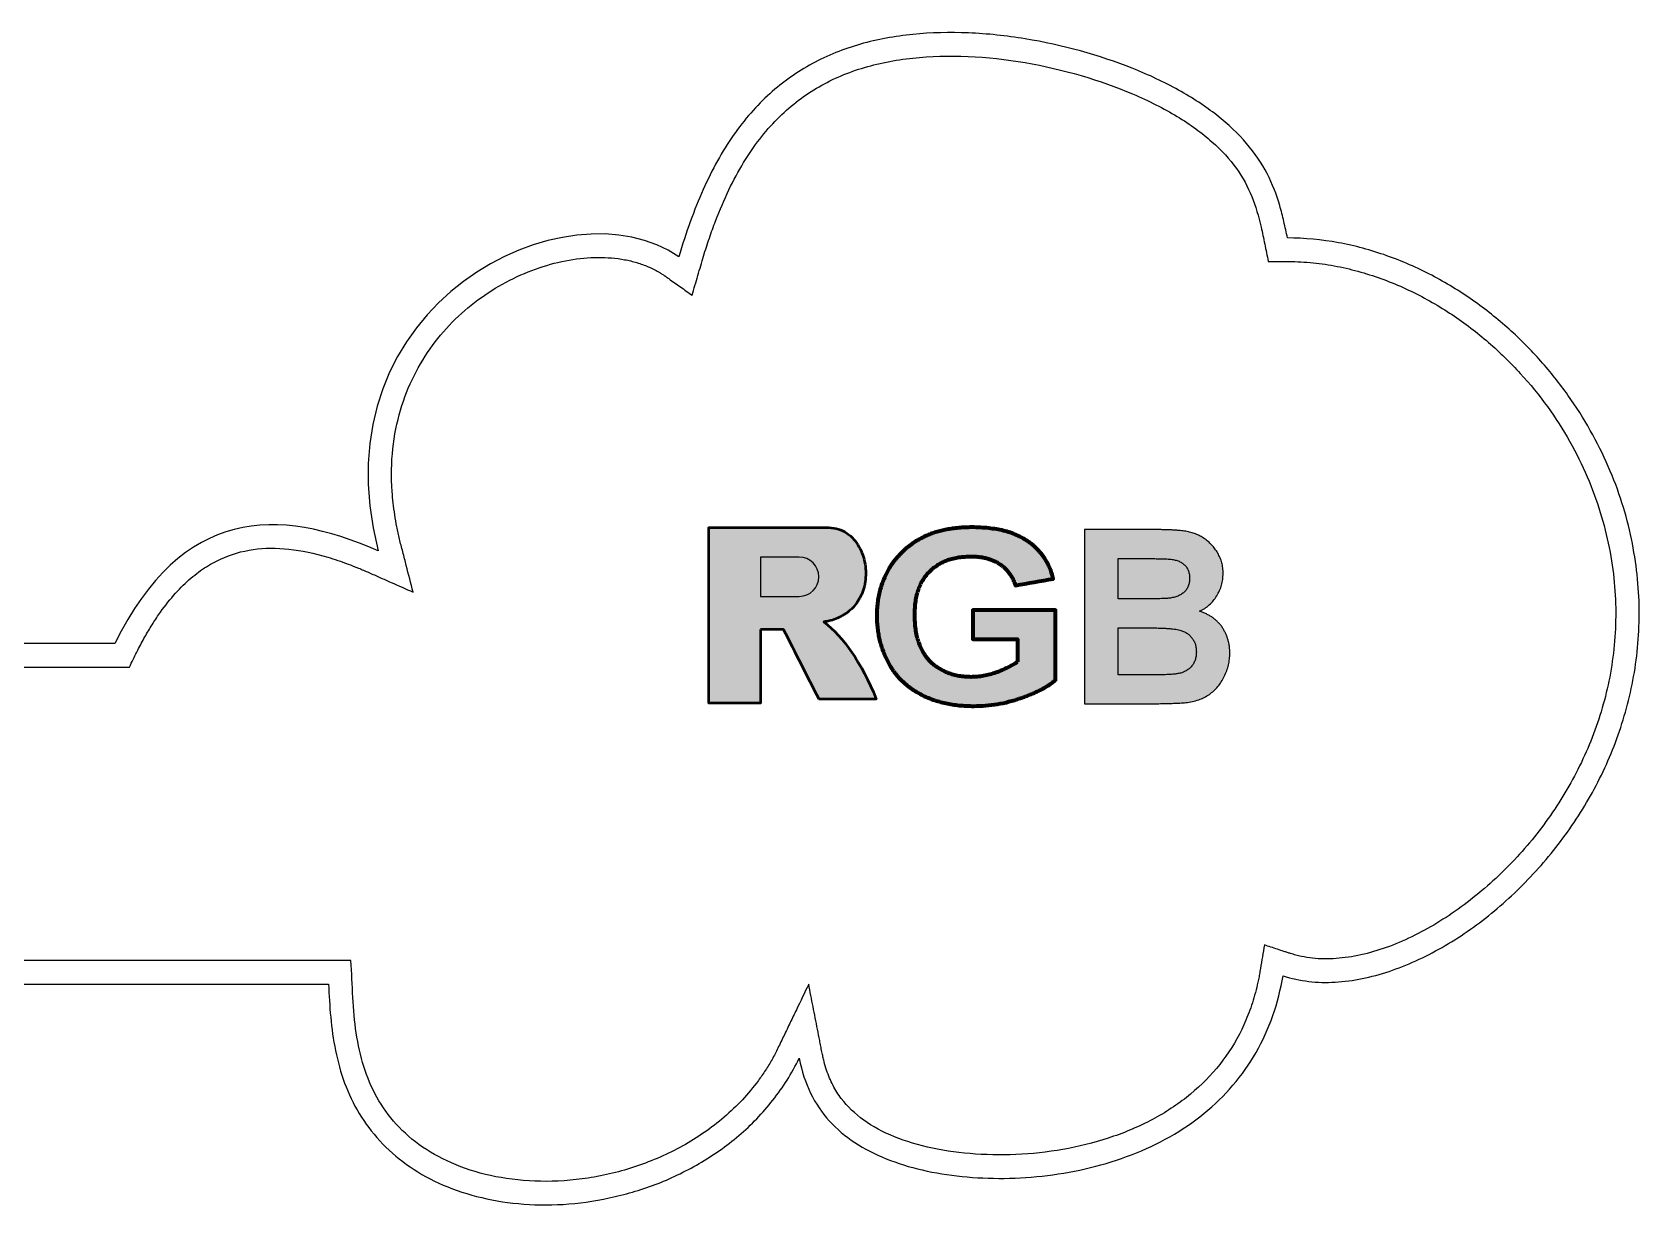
# Model space of a CAD drawing. Header units: inches. Extents: x 14.6 to 35.5, y 0.2 to 12.3.
# Drawn here: x 25.23 to 35.49, y 4.81 to 12.3 of the extents above; entities that cross this region are included whole.
import ezdxf

# ---------------------------------------------------------------- set-up
doc = ezdxf.new("R2010")
doc.units = ezdxf.units.IN
doc.header["$MEASUREMENT"] = 0

msp = doc.modelspace()

# ---------------------------------------------------------------- hatches: boundary and pattern name
at = {"true_color": 0xffffff}
h = msp.add_hatch(color=7, dxfattribs=at)
h.dxf.hatch_style = 1
edge = h.paths.add_edge_path()
edge.add_spline(control_points=[(30.619, 8.041), (30.522, 8.274), (30.411, 8.438), (30.285, 8.533)], knot_values=[3, 3, 3, 3, 4, 4, 4, 4], weights=[1, 1, 1, 1], degree=3, periodic=0)
edge.add_spline(control_points=[(30.285, 8.533), (30.314, 8.537), (30.374, 8.553), (30.457, 8.604), (30.52, 8.683), (30.554, 8.786), (30.554, 8.903), (30.515, 9.017), (30.437, 9.108), (30.36, 9.135), (30.316, 9.135)], knot_values=[4, 4, 4, 4, 4.125, 4.25, 4.375, 4.5, 4.625, 4.75, 4.875, 5, 5, 5, 5], weights=[1, 1, 1, 1, 1, 1, 1, 1, 1, 1, 1], degree=3, periodic=0)
edge.add_spline(control_points=[(30.316, 9.135), (30.061, 9.135), (29.805, 9.135), (29.55, 9.135)], knot_values=[5, 5, 5, 5, 6, 6, 6, 6], weights=[1, 1, 1, 1], degree=3, periodic=0)
edge.add_spline(control_points=[(29.55, 9.135), (29.55, 8.762), (29.55, 8.388), (29.55, 8.015)], knot_values=[6, 6, 6, 6, 7, 7, 7, 7], weights=[1, 1, 1, 1], degree=3, periodic=0)
edge.add_spline(control_points=[(29.55, 8.015), (29.66, 8.015), (29.77, 8.015), (29.881, 8.015)], knot_values=[7, 7, 7, 7, 8, 8, 8, 8], weights=[1, 1, 1, 1], degree=3, periodic=0)
edge.add_spline(control_points=[(29.881, 8.015), (29.881, 8.171), (29.881, 8.327), (29.881, 8.484)], knot_values=[8, 8, 8, 8, 9, 9, 9, 9], weights=[1, 1, 1, 1], degree=3, periodic=0)
edge.add_spline(control_points=[(29.881, 8.484), (29.93, 8.484), (29.979, 8.484), (30.028, 8.484)], knot_values=[0, 0, 0, 0, 1, 1, 1, 1], weights=[1, 1, 1, 1], degree=3, periodic=0)
edge.add_spline(control_points=[(30.028, 8.484), (30.103, 8.336), (30.179, 8.188), (30.254, 8.041)], knot_values=[1, 1, 1, 1, 2, 2, 2, 2], weights=[1, 1, 1, 1], degree=3, periodic=0)
edge.add_spline(control_points=[(30.254, 8.041), (30.376, 8.041), (30.497, 8.041), (30.619, 8.041)], knot_values=[2, 2, 2, 2, 3, 3, 3, 3], weights=[1, 1, 1, 1], degree=3, periodic=0)
h.paths.add_polyline_path([(30.127, 8.696), (29.881, 8.696), (29.881, 8.947), (30.127, 8.947, -1)], flags=16)
edge = h.paths.add_edge_path()
edge.add_spline(control_points=[(31.224, 8.181), (31.211, 8.182), (31.185, 8.182), (31.148, 8.187), (31.112, 8.195), (31.079, 8.206), (31.047, 8.22), (31.017, 8.237), (30.989, 8.257), (30.963, 8.28), (30.94, 8.307), (30.92, 8.337), (30.903, 8.37), (30.889, 8.406), (30.878, 8.445), (30.87, 8.487), (30.866, 8.532), (30.865, 8.563), (30.865, 8.579)], knot_values=[13, 13, 13, 13, 13.06447, 13.126439, 13.186029, 13.243787, 13.300164, 13.356414, 13.412495, 13.469763, 13.527609, 13.586292, 13.646862, 13.710142, 13.776207, 13.846201, 13.920899, 14, 14, 14, 14], weights=[1, 1, 1, 1, 1, 1, 1, 1, 1, 1, 1, 1, 1, 1, 1, 1, 1, 1, 1], degree=3, periodic=0)
edge.add_spline(control_points=[(30.865, 8.579), (30.865, 8.594), (30.866, 8.623), (30.87, 8.665), (30.878, 8.704), (30.889, 8.741), (30.902, 8.774), (30.919, 8.805), (30.939, 8.833), (30.962, 8.858), (30.987, 8.88), (31.015, 8.899), (31.045, 8.916), (31.077, 8.929), (31.111, 8.939), (31.147, 8.946), (31.186, 8.95), (31.212, 8.951), (31.225, 8.951)], knot_values=[12, 12, 12, 12, 12.076022, 12.147485, 12.214943, 12.278809, 12.340016, 12.399053, 12.456747, 12.514262, 12.571334, 12.628159, 12.685507, 12.743979, 12.804007, 12.866499, 12.931533, 13, 13, 13, 13], weights=[1, 1, 1, 1, 1, 1, 1, 1, 1, 1, 1, 1, 1, 1, 1, 1, 1, 1, 1], degree=3, periodic=0)
edge.add_spline(control_points=[(31.225, 8.951), (31.234, 8.951), (31.252, 8.951), (31.277, 8.948), (31.302, 8.945), (31.325, 8.939), (31.347, 8.932), (31.369, 8.924), (31.389, 8.914), (31.407, 8.902), (31.425, 8.889), (31.441, 8.875), (31.456, 8.86), (31.469, 8.843), (31.481, 8.826), (31.491, 8.807), (31.5, 8.787), (31.504, 8.773), (31.507, 8.766)], knot_values=[11, 11, 11, 11, 11.0737, 11.144019, 11.212359, 11.278628, 11.342323, 11.404574, 11.466631, 11.527288, 11.587461, 11.646607, 11.704364, 11.762472, 11.820371, 11.879173, 11.938833, 12, 12, 12, 12], weights=[1, 1, 1, 1, 1, 1, 1, 1, 1, 1, 1, 1, 1, 1, 1, 1, 1, 1, 1], degree=3, periodic=0)
edge.add_spline(control_points=[(31.507, 8.766), (31.587, 8.78), (31.668, 8.795), (31.749, 8.809)], knot_values=[10, 10, 10, 10, 11, 11, 11, 11], weights=[1, 1, 1, 1], degree=3, periodic=0)
edge.add_spline(control_points=[(31.749, 8.809), (31.746, 8.821), (31.739, 8.846), (31.726, 8.881), (31.709, 8.915), (31.69, 8.946), (31.668, 8.975), (31.643, 9.002), (31.615, 9.028), (31.584, 9.05), (31.551, 9.071), (31.514, 9.088), (31.474, 9.104), (31.431, 9.116), (31.385, 9.125), (31.336, 9.132), (31.283, 9.136), (31.247, 9.137), (31.229, 9.137)], knot_values=[9, 9, 9, 9, 9.058104, 9.114307, 9.169484, 9.224123, 9.278728, 9.333558, 9.389125, 9.445924, 9.504441, 9.565277, 9.628525, 9.695262, 9.765243, 9.839126, 9.917504, 10, 10, 10, 10], weights=[1, 1, 1, 1, 1, 1, 1, 1, 1, 1, 1, 1, 1, 1, 1, 1, 1, 1, 1], degree=3, periodic=0)
edge.add_spline(control_points=[(31.229, 9.137), (31.215, 9.137), (31.187, 9.136), (31.146, 9.134), (31.106, 9.129), (31.069, 9.123), (31.033, 9.116), (30.999, 9.106), (30.967, 9.095), (30.947, 9.086), (30.937, 9.082)], knot_values=[8, 8, 8, 8, 8.142731, 8.279729, 8.411379, 8.537844, 8.659416, 8.77682, 8.890113, 9, 9, 9, 9], weights=[1, 1, 1, 1, 1, 1, 1, 1, 1, 1, 1], degree=3, periodic=0)
edge.add_spline(control_points=[(30.937, 9.082), (30.924, 9.076), (30.899, 9.064), (30.864, 9.043), (30.831, 9.02), (30.801, 8.995), (30.773, 8.968), (30.747, 8.94), (30.723, 8.909), (30.702, 8.877), (30.683, 8.842), (30.667, 8.807), (30.653, 8.771), (30.642, 8.733), (30.633, 8.694), (30.627, 8.654), (30.623, 8.612), (30.623, 8.584), (30.623, 8.57)], knot_values=[7, 7, 7, 7, 7.065735, 7.129776, 7.192394, 7.253883, 7.314778, 7.375493, 7.435902, 7.496862, 7.557947, 7.61886, 7.68022, 7.741899, 7.804383, 7.868136, 7.933122, 8, 8, 8, 8], weights=[1, 1, 1, 1, 1, 1, 1, 1, 1, 1, 1, 1, 1, 1, 1, 1, 1, 1, 1], degree=3, periodic=0)
edge.add_spline(control_points=[(30.623, 8.57), (30.623, 8.557), (30.623, 8.531), (30.627, 8.492), (30.632, 8.454), (30.64, 8.417), (30.65, 8.381), (30.663, 8.345), (30.677, 8.31), (30.694, 8.276), (30.712, 8.243), (30.734, 8.213), (30.757, 8.183), (30.783, 8.157), (30.811, 8.131), (30.841, 8.108), (30.873, 8.087), (30.908, 8.068), (30.944, 8.051), (30.982, 8.036), (31.022, 8.024), (31.063, 8.014), (31.105, 8.006), (31.149, 8), (31.195, 7.997), (31.226, 7.996), (31.241, 7.996)], knot_values=[6, 6, 6, 6, 6.0414, 6.082, 6.122175, 6.16184, 6.201376, 6.24101, 6.28074, 6.320579, 6.36028, 6.399452, 6.438523, 6.477714, 6.516781, 6.556483, 6.597013, 6.638457, 6.680507, 6.723229, 6.766635, 6.810923, 6.856137, 6.902828, 6.950653, 7, 7, 7, 7], weights=[1, 1, 1, 1, 1, 1, 1, 1, 1, 1, 1, 1, 1, 1, 1, 1, 1, 1, 1, 1, 1, 1, 1, 1, 1, 1, 1], degree=3, periodic=0)
edge.add_spline(control_points=[(31.241, 7.996), (31.267, 7.997), (31.317, 7.998), (31.392, 8.007), (31.466, 8.023), (31.527, 8.042), (31.574, 8.058), (31.608, 8.072), (31.639, 8.086), (31.668, 8.1), (31.695, 8.114), (31.72, 8.13), (31.743, 8.145), (31.757, 8.157), (31.763, 8.162)], knot_values=[5, 5, 5, 5, 5.134929, 5.269991, 5.405807, 5.543902, 5.611848, 5.676476, 5.738094, 5.796419, 5.851556, 5.90363, 5.953018, 6, 6, 6, 6], weights=[1, 1, 1, 1, 1, 1, 1, 1, 1, 1, 1, 1, 1, 1, 1], degree=3, periodic=0)
edge.add_spline(control_points=[(31.763, 8.162), (31.763, 8.311), (31.763, 8.46), (31.763, 8.609)], knot_values=[4, 4, 4, 4, 5, 5, 5, 5], weights=[1, 1, 1, 1], degree=3, periodic=0)
edge.add_spline(control_points=[(31.763, 8.609), (31.587, 8.609), (31.412, 8.609), (31.236, 8.609)], knot_values=[3, 3, 3, 3, 4, 4, 4, 4], weights=[1, 1, 1, 1], degree=3, periodic=0)
edge.add_spline(control_points=[(31.236, 8.609), (31.236, 8.547), (31.236, 8.486), (31.236, 8.424)], knot_values=[2, 2, 2, 2, 3, 3, 3, 3], weights=[1, 1, 1, 1], degree=3, periodic=0)
edge.add_spline(control_points=[(31.236, 8.424), (31.331, 8.424), (31.426, 8.424), (31.521, 8.424)], knot_values=[1, 1, 1, 1, 2, 2, 2, 2], weights=[1, 1, 1, 1], degree=3, periodic=0)
edge.add_spline(control_points=[(31.521, 8.424), (31.521, 8.375), (31.521, 8.327), (31.521, 8.279)], knot_values=[0, 0, 0, 0, 1, 1, 1, 1], weights=[1, 1, 1, 1], degree=3, periodic=0)
edge.add_spline(control_points=[(31.521, 8.279), (31.511, 8.272), (31.491, 8.258), (31.458, 8.241), (31.422, 8.224), (31.384, 8.209), (31.344, 8.197), (31.304, 8.188), (31.264, 8.182), (31.237, 8.182), (31.224, 8.181)], knot_values=[14, 14, 14, 14, 14.113312, 14.23099, 14.355877, 14.486326, 14.618205, 14.747021, 14.874011, 15, 15, 15, 15], weights=[1, 1, 1, 1, 1, 1, 1, 1, 1, 1, 1], degree=3, periodic=0)
edge = h.paths.add_edge_path()
edge.add_spline(control_points=[(32.876, 8.333), (32.875, 8.341), (32.875, 8.356), (32.873, 8.379), (32.869, 8.401), (32.863, 8.423), (32.856, 8.443), (32.848, 8.463), (32.837, 8.482), (32.826, 8.501), (32.813, 8.518), (32.798, 8.534), (32.782, 8.548), (32.765, 8.562), (32.746, 8.574), (32.726, 8.584), (32.705, 8.594), (32.69, 8.599), (32.682, 8.601)], knot_values=[1, 1, 1, 1, 1.066323, 1.131025, 1.194554, 1.256424, 1.317327, 1.378081, 1.438215, 1.499261, 1.559913, 1.620522, 1.681132, 1.741783, 1.80422, 1.867443, 1.932959, 2, 2, 2, 2], weights=[1, 1, 1, 1, 1, 1, 1, 1, 1, 1, 1, 1, 1, 1, 1, 1, 1, 1, 1], degree=3, periodic=0)
edge.add_spline(control_points=[(32.682, 8.601), (32.693, 8.607), (32.716, 8.619), (32.745, 8.641), (32.771, 8.668), (32.793, 8.699), (32.811, 8.732), (32.824, 8.768), (32.831, 8.805), (32.832, 8.83), (32.833, 8.843)], knot_values=[0, 0, 0, 0, 0.125543, 0.248868, 0.371658, 0.497074, 0.623213, 0.747843, 0.872117, 1, 1, 1, 1], weights=[1, 1, 1, 1, 1, 1, 1, 1, 1, 1, 1], degree=3, periodic=0)
edge.add_spline(control_points=[(32.833, 8.843), (32.832, 8.854), (32.832, 8.878), (32.825, 8.911), (32.814, 8.943), (32.799, 8.973), (32.781, 9), (32.76, 9.025), (32.737, 9.047), (32.713, 9.066), (32.686, 9.082), (32.657, 9.095), (32.627, 9.105), (32.6, 9.111), (32.577, 9.114), (32.558, 9.116), (32.536, 9.118), (32.512, 9.12), (32.486, 9.121), (32.458, 9.122), (32.428, 9.122), (32.408, 9.122), (32.397, 9.123)], knot_values=[7, 7, 7, 7, 7.059865, 7.117264, 7.173943, 7.230764, 7.286977, 7.341252, 7.394478, 7.447343, 7.499936, 7.553074, 7.606883, 7.662212, 7.692054, 7.725544, 7.762347, 7.802543, 7.846447, 7.894116, 7.945169, 8, 8, 8, 8], weights=[1, 1, 1, 1, 1, 1, 1, 1, 1, 1, 1, 1, 1, 1, 1, 1, 1, 1, 1, 1, 1, 1, 1], degree=3, periodic=0)
edge.add_spline(control_points=[(32.397, 9.123), (32.247, 9.123), (32.098, 9.123), (31.949, 9.123)], knot_values=[6, 6, 6, 6, 7, 7, 7, 7], weights=[1, 1, 1, 1], degree=3, periodic=0)
edge.add_spline(control_points=[(31.949, 9.123), (31.949, 8.752), (31.949, 8.381), (31.949, 8.01)], knot_values=[5, 5, 5, 5, 6, 6, 6, 6], weights=[1, 1, 1, 1], degree=3, periodic=0)
edge.add_spline(control_points=[(31.949, 8.01), (32.074, 8.01), (32.2, 8.01), (32.325, 8.01)], knot_values=[4, 4, 4, 4, 5, 5, 5, 5], weights=[1, 1, 1, 1], degree=3, periodic=0)
edge.add_spline(control_points=[(32.325, 8.01), (32.342, 8.01), (32.375, 8.011), (32.421, 8.011), (32.462, 8.012), (32.498, 8.013), (32.529, 8.014), (32.555, 8.015), (32.577, 8.016), (32.589, 8.017), (32.595, 8.018)], knot_values=[3, 3, 3, 3, 3.189149, 3.359313, 3.512133, 3.645978, 3.761684, 3.859234, 3.938679, 4, 4, 4, 4], weights=[1, 1, 1, 1, 1, 1, 1, 1, 1, 1, 1], degree=3, periodic=0)
edge.add_spline(control_points=[(32.595, 8.018), (32.609, 8.02), (32.637, 8.024), (32.676, 8.035), (32.713, 8.05), (32.745, 8.07), (32.774, 8.093), (32.8, 8.12), (32.822, 8.151), (32.841, 8.185), (32.856, 8.221), (32.868, 8.258), (32.874, 8.295), (32.875, 8.32), (32.876, 8.333)], knot_values=[2, 2, 2, 2, 2.093346, 2.181161, 2.264602, 2.345351, 2.425183, 2.504956, 2.586364, 2.670603, 2.755116, 2.837865, 2.918745, 3, 3, 3, 3], weights=[1, 1, 1, 1, 1, 1, 1, 1, 1, 1, 1, 1, 1, 1, 1], degree=3, periodic=0)
edge = h.paths.add_edge_path(flags=16)
edge.add_spline(control_points=[(32.163, 8.495), (32.226, 8.495), (32.29, 8.495), (32.353, 8.495)], knot_values=[2, 2, 2, 2, 3, 3, 3, 3], weights=[1, 1, 1, 1], degree=3, periodic=0)
edge.add_spline(control_points=[(32.353, 8.495), (32.366, 8.495), (32.39, 8.495), (32.425, 8.494), (32.457, 8.493), (32.485, 8.491), (32.509, 8.489), (32.53, 8.487), (32.547, 8.483), (32.566, 8.478), (32.585, 8.471), (32.605, 8.459), (32.622, 8.445), (32.636, 8.428), (32.648, 8.41), (32.656, 8.389), (32.661, 8.366), (32.661, 8.35), (32.662, 8.342)], knot_values=[1, 1, 1, 1, 1.098219, 1.18737, 1.267492, 1.338604, 1.401312, 1.454549, 1.499644, 1.536142, 1.598554, 1.657075, 1.713558, 1.768733, 1.823745, 1.879304, 1.93799, 2, 2, 2, 2], weights=[1, 1, 1, 1, 1, 1, 1, 1, 1, 1, 1, 1, 1, 1, 1, 1, 1, 1, 1], degree=3, periodic=0)
edge.add_spline(control_points=[(32.662, 8.342), (32.661, 8.333), (32.661, 8.315), (32.654, 8.289), (32.644, 8.266), (32.629, 8.247), (32.611, 8.23), (32.591, 8.218), (32.568, 8.208), (32.551, 8.204), (32.543, 8.203)], knot_values=[0, 0, 0, 0, 0.14095, 0.269832, 0.392157, 0.512385, 0.630717, 0.749592, 0.871118, 1, 1, 1, 1], weights=[1, 1, 1, 1, 1, 1, 1, 1, 1, 1, 1], degree=3, periodic=0)
edge.add_spline(control_points=[(32.543, 8.203), (32.54, 8.202), (32.532, 8.201), (32.519, 8.199), (32.503, 8.198), (32.484, 8.197), (32.463, 8.196), (32.438, 8.196), (32.41, 8.195), (32.391, 8.196), (32.381, 8.196)], knot_values=[5, 5, 5, 5, 5.062527, 5.142737, 5.240459, 5.35729, 5.490582, 5.643006, 5.811903, 6, 6, 6, 6], weights=[1, 1, 1, 1, 1, 1, 1, 1, 1, 1, 1], degree=3, periodic=0)
edge.add_spline(control_points=[(32.381, 8.196), (32.308, 8.196), (32.235, 8.196), (32.163, 8.196)], knot_values=[4, 4, 4, 4, 5, 5, 5, 5], weights=[1, 1, 1, 1], degree=3, periodic=0)
edge.add_spline(control_points=[(32.163, 8.196), (32.163, 8.295), (32.163, 8.395), (32.163, 8.495)], knot_values=[3, 3, 3, 3, 4, 4, 4, 4], weights=[1, 1, 1, 1], degree=3, periodic=0)
edge = h.paths.add_edge_path(flags=16)
edge.add_spline(control_points=[(32.163, 8.68), (32.163, 8.766), (32.163, 8.852), (32.163, 8.937)], knot_values=[3, 3, 3, 3, 4, 4, 4, 4], weights=[1, 1, 1, 1], degree=3, periodic=0)
edge.add_spline(control_points=[(32.163, 8.937), (32.208, 8.937), (32.253, 8.937), (32.298, 8.937)], knot_values=[2, 2, 2, 2, 3, 3, 3, 3], weights=[1, 1, 1, 1], degree=3, periodic=0)
edge.add_spline(control_points=[(32.298, 8.937), (32.311, 8.937), (32.337, 8.937), (32.372, 8.937), (32.403, 8.937), (32.431, 8.936), (32.454, 8.936), (32.473, 8.935), (32.488, 8.934), (32.496, 8.934), (32.5, 8.933)], knot_values=[1, 1, 1, 1, 1.196392, 1.371825, 1.527398, 1.663125, 1.777919, 1.87176, 1.945757, 2, 2, 2, 2], weights=[1, 1, 1, 1, 1, 1, 1, 1, 1, 1, 1], degree=3, periodic=0)
edge.add_spline(control_points=[(32.5, 8.933), (32.509, 8.932), (32.527, 8.929), (32.551, 8.921), (32.572, 8.91), (32.589, 8.895), (32.603, 8.878), (32.612, 8.857), (32.618, 8.835), (32.619, 8.819), (32.619, 8.811)], knot_values=[0, 0, 0, 0, 0.147921, 0.281447, 0.403801, 0.520208, 0.633986, 0.749414, 0.86947, 1, 1, 1, 1], weights=[1, 1, 1, 1, 1, 1, 1, 1, 1, 1, 1], degree=3, periodic=0)
edge.add_spline(control_points=[(32.619, 8.811), (32.618, 8.802), (32.618, 8.785), (32.611, 8.762), (32.6, 8.741), (32.585, 8.723), (32.565, 8.708), (32.543, 8.697), (32.517, 8.689), (32.498, 8.686), (32.489, 8.684)], knot_values=[6, 6, 6, 6, 6.127966, 6.246587, 6.361162, 6.477555, 6.596853, 6.720819, 6.85474, 7, 7, 7, 7], weights=[1, 1, 1, 1, 1, 1, 1, 1, 1, 1, 1], degree=3, periodic=0)
edge.add_spline(control_points=[(32.489, 8.684), (32.485, 8.684), (32.478, 8.683), (32.464, 8.683), (32.448, 8.682), (32.428, 8.681), (32.405, 8.681), (32.379, 8.681), (32.349, 8.68), (32.328, 8.68), (32.317, 8.68)], knot_values=[5, 5, 5, 5, 5.058718, 5.135501, 5.23176, 5.347502, 5.482698, 5.636071, 5.80894, 6, 6, 6, 6], weights=[1, 1, 1, 1, 1, 1, 1, 1, 1, 1, 1], degree=3, periodic=0)
edge.add_spline(control_points=[(32.317, 8.68), (32.266, 8.68), (32.214, 8.68), (32.163, 8.68)], knot_values=[4, 4, 4, 4, 5, 5, 5, 5], weights=[1, 1, 1, 1], degree=3, periodic=0)
at = {"true_color": 0xed1f24}
h = msp.add_hatch(color=240, dxfattribs=at)
h.dxf.hatch_style = 1
h.paths.add_polyline_path([(30.127, 8.947), (29.881, 8.947), (29.881, 8.696), (30.127, 8.696, 1)])
h = msp.add_hatch(color=5)
h.dxf.hatch_style = 1
edge = h.paths.add_edge_path()
edge.add_spline(control_points=[(32.489, 8.684), (32.498, 8.686), (32.517, 8.689), (32.543, 8.697), (32.565, 8.708), (32.585, 8.723), (32.6, 8.741), (32.611, 8.762), (32.618, 8.785), (32.618, 8.802), (32.619, 8.811)], knot_values=[6, 6, 6, 6, 6.14526, 6.279181, 6.403147, 6.522445, 6.638838, 6.753413, 6.872034, 7, 7, 7, 7], weights=[1, 1, 1, 1, 1, 1, 1, 1, 1, 1, 1], degree=3, periodic=0)
edge.add_spline(control_points=[(32.619, 8.811), (32.619, 8.819), (32.618, 8.835), (32.612, 8.857), (32.603, 8.878), (32.589, 8.895), (32.572, 8.91), (32.551, 8.921), (32.527, 8.929), (32.509, 8.932), (32.5, 8.933)], knot_values=[0, 0, 0, 0, 0.13053, 0.250586, 0.366014, 0.479792, 0.596199, 0.718553, 0.852079, 1, 1, 1, 1], weights=[1, 1, 1, 1, 1, 1, 1, 1, 1, 1, 1], degree=3, periodic=0)
edge.add_spline(control_points=[(32.5, 8.933), (32.496, 8.934), (32.488, 8.934), (32.473, 8.935), (32.454, 8.936), (32.431, 8.936), (32.403, 8.937), (32.372, 8.937), (32.337, 8.937), (32.311, 8.937), (32.298, 8.937)], knot_values=[1, 1, 1, 1, 1.054243, 1.12824, 1.222081, 1.336875, 1.472602, 1.628175, 1.803608, 2, 2, 2, 2], weights=[1, 1, 1, 1, 1, 1, 1, 1, 1, 1, 1], degree=3, periodic=0)
edge.add_spline(control_points=[(32.298, 8.937), (32.253, 8.937), (32.208, 8.937), (32.163, 8.937)], knot_values=[2, 2, 2, 2, 3, 3, 3, 3], weights=[1, 1, 1, 1], degree=3, periodic=0)
edge.add_spline(control_points=[(32.163, 8.937), (32.163, 8.852), (32.163, 8.766), (32.163, 8.68)], knot_values=[3, 3, 3, 3, 4, 4, 4, 4], weights=[1, 1, 1, 1], degree=3, periodic=0)
edge.add_spline(control_points=[(32.163, 8.68), (32.214, 8.68), (32.266, 8.68), (32.317, 8.68)], knot_values=[4, 4, 4, 4, 5, 5, 5, 5], weights=[1, 1, 1, 1], degree=3, periodic=0)
edge.add_spline(control_points=[(32.317, 8.68), (32.328, 8.68), (32.349, 8.68), (32.379, 8.681), (32.405, 8.681), (32.428, 8.681), (32.448, 8.682), (32.464, 8.683), (32.478, 8.683), (32.485, 8.684), (32.489, 8.684)], knot_values=[5, 5, 5, 5, 5.19106, 5.363929, 5.517302, 5.652498, 5.76824, 5.864499, 5.941282, 6, 6, 6, 6], weights=[1, 1, 1, 1, 1, 1, 1, 1, 1, 1, 1], degree=3, periodic=0)
edge = h.paths.add_edge_path()
edge.add_spline(control_points=[(32.543, 8.203), (32.551, 8.204), (32.568, 8.208), (32.591, 8.218), (32.611, 8.23), (32.629, 8.247), (32.644, 8.266), (32.654, 8.289), (32.661, 8.315), (32.661, 8.333), (32.662, 8.342)], knot_values=[0, 0, 0, 0, 0.128882, 0.250408, 0.369283, 0.487615, 0.607843, 0.730168, 0.85905, 1, 1, 1, 1], weights=[1, 1, 1, 1, 1, 1, 1, 1, 1, 1, 1], degree=3, periodic=0)
edge.add_spline(control_points=[(32.662, 8.342), (32.661, 8.35), (32.661, 8.366), (32.656, 8.389), (32.648, 8.41), (32.636, 8.428), (32.622, 8.445), (32.605, 8.459), (32.585, 8.471), (32.566, 8.478), (32.547, 8.483), (32.53, 8.487), (32.509, 8.489), (32.485, 8.491), (32.457, 8.493), (32.425, 8.494), (32.39, 8.495), (32.366, 8.495), (32.353, 8.495)], knot_values=[1, 1, 1, 1, 1.06201, 1.120696, 1.176255, 1.231267, 1.286442, 1.342925, 1.401446, 1.463858, 1.500356, 1.545451, 1.598688, 1.661396, 1.732508, 1.81263, 1.901781, 2, 2, 2, 2], weights=[1, 1, 1, 1, 1, 1, 1, 1, 1, 1, 1, 1, 1, 1, 1, 1, 1, 1, 1], degree=3, periodic=0)
edge.add_spline(control_points=[(32.353, 8.495), (32.29, 8.495), (32.226, 8.495), (32.163, 8.495)], knot_values=[2, 2, 2, 2, 3, 3, 3, 3], weights=[1, 1, 1, 1], degree=3, periodic=0)
edge.add_spline(control_points=[(32.163, 8.495), (32.163, 8.395), (32.163, 8.295), (32.163, 8.196)], knot_values=[3, 3, 3, 3, 4, 4, 4, 4], weights=[1, 1, 1, 1], degree=3, periodic=0)
edge.add_spline(control_points=[(32.163, 8.196), (32.235, 8.196), (32.308, 8.196), (32.381, 8.196)], knot_values=[4, 4, 4, 4, 5, 5, 5, 5], weights=[1, 1, 1, 1], degree=3, periodic=0)
edge.add_spline(control_points=[(32.381, 8.196), (32.391, 8.196), (32.41, 8.195), (32.438, 8.196), (32.463, 8.196), (32.484, 8.197), (32.503, 8.198), (32.519, 8.199), (32.532, 8.201), (32.54, 8.202), (32.543, 8.203)], knot_values=[5, 5, 5, 5, 5.188097, 5.356994, 5.509418, 5.64271, 5.759541, 5.857263, 5.937473, 6, 6, 6, 6], weights=[1, 1, 1, 1, 1, 1, 1, 1, 1, 1, 1], degree=3, periodic=0)

# ---------------------------------------------------------------- linework, layer by layer
msp.add_line((31.521, 8.279), (31.521, 8.279))
at = {"color": 7, "linetype": 'Continuous', "lineweight": 25}
msp.add_lwpolyline([(29.881, 8.696), (30.127, 8.696, 1), (30.127, 8.947), (29.881, 8.947)], format="xyb", close=True, dxfattribs=at)
for points, knots in [([(33.215, 6.274), (33.322, 6.239), (33.434, 6.227), (33.662, 6.24), (33.778, 6.264), (34.007, 6.341), (34.12, 6.393), (34.339, 6.518), (34.445, 6.591), (34.645, 6.755), (34.74, 6.845), (34.917, 7.039), (34.999, 7.143), (35.146, 7.363), (35.212, 7.479), (35.324, 7.723), (35.371, 7.85), (35.443, 8.115), (35.468, 8.253), (35.492, 8.538), (35.491, 8.685), (35.458, 8.985), (35.427, 9.139), (35.329, 9.448), (35.262, 9.603), (35.133, 9.832), (35.086, 9.907), (34.98, 10.055), (34.923, 10.128), (34.797, 10.269), (34.73, 10.337), (34.584, 10.467), (34.507, 10.529), (34.342, 10.645), (34.255, 10.698), (34.072, 10.794), (33.976, 10.836), (33.777, 10.906), (33.674, 10.935), (33.462, 10.973), (33.353, 10.984), (33.243, 10.984), (33.236, 11.019), (33.228, 11.054), (33.212, 11.123), (33.204, 11.158), (33.173, 11.261), (33.148, 11.329), (33.079, 11.461), (33.035, 11.526), (32.929, 11.65), (32.866, 11.71), (32.72, 11.824), (32.638, 11.878), (32.457, 11.979), (32.358, 12.025), (32.043, 12.151), (31.808, 12.216), (31.449, 12.275), (31.328, 12.288), (31.088, 12.298), (30.969, 12.295), (30.738, 12.272), (30.626, 12.252), (30.411, 12.19), (30.308, 12.15), (30.115, 12.045), (30.024, 11.981), (29.856, 11.829), (29.778, 11.741), (29.636, 11.537), (29.572, 11.422), (29.457, 11.163), (29.405, 11.02), (29.359, 10.863), (28.663, 11.356), (27.031, 10.58), (27.441, 8.986)], [0, 0, 0, 0, 0.0625, 0.0625, 0.125, 0.125, 0.1875, 0.1875, 0.25, 0.25, 0.3125, 0.3125, 0.375, 0.375, 0.4375, 0.4375, 0.5, 0.5, 0.5625, 0.5625, 0.625, 0.625, 0.6875, 0.6875, 0.75, 0.75, 0.78125, 0.78125, 0.8125, 0.8125, 0.84375, 0.84375, 0.875, 0.875, 0.90625, 0.90625, 0.9375, 0.9375, 0.96875, 0.96875, 1, 1, 1, 1.03125, 1.03125, 1.0625, 1.0625, 1.125, 1.125, 1.1875, 1.1875, 1.25, 1.25, 1.3125, 1.3125, 1.375, 1.375, 1.5, 1.5, 1.5625, 1.5625, 1.625, 1.625, 1.6875, 1.6875, 1.75, 1.75, 1.8125, 1.8125, 1.875, 1.875, 1.9375, 1.9375, 2, 2, 2, 3, 3, 3, 3]), ([(21.3, 7.332), (21.976, 7.332), (22.652, 7.332), (23.328, 7.332), (23.328, 7.636), (23.328, 7.941), (23.328, 8.245), (24.17, 8.245), (25.012, 8.245), (25.853, 8.245), (25.869, 8.277), (25.893, 8.327), (25.923, 8.385), (25.953, 8.441), (25.992, 8.507), (26.055, 8.603), (26.135, 8.706), (26.233, 8.805), (26.332, 8.881), (26.467, 8.955), (26.64, 9.005), (26.868, 9.007), (27.075, 8.963), (27.226, 8.912), (27.315, 8.877), (27.38, 8.849), (27.452, 8.817), (27.546, 8.775), (27.617, 8.744), (27.664, 8.723), (27.649, 8.78), (27.627, 8.866), (27.602, 8.965), (27.586, 9.023), (27.574, 9.075), (27.559, 9.141), (27.542, 9.243), (27.522, 9.415), (27.527, 9.643), (27.577, 9.889), (27.664, 10.109), (27.823, 10.367), (28.089, 10.624), (28.405, 10.783), (28.66, 10.848), (28.845, 10.865), (28.988, 10.853), (29.092, 10.828), (29.165, 10.802), (29.214, 10.777), (29.246, 10.758), (29.258, 10.75), (29.267, 10.744), (29.271, 10.741), (29.281, 10.734), (29.301, 10.72), (29.332, 10.698), (29.382, 10.663), (29.419, 10.636), (29.444, 10.618), (29.456, 10.66), (29.475, 10.723), (29.499, 10.807), (29.523, 10.888), (29.554, 10.984), (29.606, 11.129), (29.677, 11.295), (29.771, 11.469), (29.874, 11.619), (30.023, 11.789), (30.231, 11.951), (30.519, 12.077), (30.956, 12.164), (31.574, 12.132), (32.168, 11.956), (32.549, 11.763), (32.772, 11.6), (32.927, 11.429), (33.022, 11.251), (33.068, 11.091), (33.098, 10.946), (33.113, 10.871), (33.121, 10.834), (33.15, 10.834), (33.193, 10.834), (33.251, 10.834), (33.302, 10.833), (33.368, 10.83), (33.471, 10.819), (33.599, 10.797), (33.799, 10.744), (34.037, 10.65), (34.298, 10.499), (34.531, 10.321), (34.802, 10.056), (35.064, 9.689), (35.257, 9.231), (35.344, 8.782), (35.339, 8.354), (35.256, 7.955), (35.106, 7.586), (34.901, 7.252), (34.648, 6.955), (34.356, 6.704), (34.091, 6.543), (33.874, 6.451), (33.711, 6.404), (33.579, 6.384), (33.477, 6.381), (33.403, 6.385), (33.343, 6.395), (33.303, 6.405), (33.279, 6.411), (33.264, 6.416), (33.242, 6.423), (33.214, 6.432), (33.165, 6.448), (33.124, 6.462), (33.096, 6.471), (33.092, 6.446), (33.083, 6.396), (33.074, 6.34), (33.067, 6.302), (33.064, 6.279), (33.056, 6.239), (33.038, 6.161), (33.005, 6.053), (32.936, 5.889), (32.819, 5.703), (32.632, 5.513), (32.403, 5.359), (32.05, 5.204), (31.647, 5.128), (31.25, 5.13), (30.972, 5.168), (30.727, 5.241), (30.53, 5.348), (30.412, 5.461), (30.341, 5.572), (30.307, 5.653), (30.288, 5.717), (30.28, 5.752), (30.276, 5.772), (30.271, 5.795), (30.265, 5.825), (30.256, 5.873), (30.244, 5.933), (30.23, 6.005), (30.211, 6.101), (30.197, 6.173), (30.188, 6.221)], [0, 0, 0, 0, 1, 1, 1, 2, 2, 2, 3, 3, 3, 3.036869, 3.055304, 3.073739, 3.110608, 3.147478, 3.221216, 3.294955, 3.368694, 3.442433, 3.58991, 3.737388, 3.884865, 3.958604, 3.995474, 4.032343, 4.069212, 4.106082, 4.179821, 4.179821, 4.179821, 4.215602, 4.233493, 4.242439, 4.251384, 4.269275, 4.287166, 4.322948, 4.394512, 4.466076, 4.53764, 4.609204, 4.752331, 4.895459, 4.967023, 5.038587, 5.110151, 5.145933, 5.181715, 5.217496, 5.226442, 5.235387, 5.23986, 5.242097, 5.244333, 5.253278, 5.271169, 5.28906, 5.324842, 5.324842, 5.324842, 5.341444, 5.349745, 5.358046, 5.374647, 5.391249, 5.424452, 5.457655, 5.490859, 5.524062, 5.590469, 5.656875, 5.723282, 5.856095, 5.988908, 6.055314, 6.121721, 6.188128, 6.254534, 6.320941, 6.354144, 6.387347, 6.387347, 6.387347, 6.395503, 6.39958, 6.403658, 6.411814, 6.419969, 6.43628, 6.452591, 6.485213, 6.517835, 6.550457, 6.583078, 6.648322, 6.713566, 6.77881, 6.844053, 6.909297, 6.974541, 7.039785, 7.105028, 7.170272, 7.235516, 7.268138, 7.30076, 7.333382, 7.349692, 7.366003, 7.382314, 7.39047, 7.394548, 7.398625, 7.402703, 7.406781, 7.414936, 7.431247, 7.431247, 7.431247, 7.449252, 7.467258, 7.471759, 7.47626, 7.485263, 7.503268, 7.539279, 7.57529, 7.647311, 7.719332, 7.791353, 7.863375, 8.007417, 8.079438, 8.15146, 8.223481, 8.295502, 8.367524, 8.403534, 8.439545, 8.45755, 8.466553, 8.471054, 8.475555, 8.484558, 8.493561, 8.511566, 8.529571, 8.547577, 8.583587, 8.583587, 8.583587, 8.583587]), ([(32.619, 8.811), (32.619, 8.819), (32.618, 8.835), (32.612, 8.857), (32.603, 8.878), (32.589, 8.895), (32.572, 8.91), (32.551, 8.921), (32.527, 8.929), (32.509, 8.932), (32.5, 8.933), (32.496, 8.934), (32.488, 8.934), (32.473, 8.935), (32.454, 8.936), (32.431, 8.936), (32.403, 8.937), (32.372, 8.937), (32.337, 8.937), (32.311, 8.937), (32.298, 8.937), (32.253, 8.937), (32.208, 8.937), (32.163, 8.937), (32.163, 8.852), (32.163, 8.766), (32.163, 8.68), (32.214, 8.68), (32.266, 8.68), (32.317, 8.68), (32.328, 8.68), (32.349, 8.68), (32.379, 8.681), (32.405, 8.681), (32.428, 8.681), (32.448, 8.682), (32.464, 8.683), (32.478, 8.683), (32.485, 8.684), (32.489, 8.684), (32.498, 8.686), (32.517, 8.689), (32.543, 8.697), (32.565, 8.708), (32.585, 8.723), (32.6, 8.741), (32.611, 8.762), (32.618, 8.785), (32.618, 8.802), (32.619, 8.811)], [0, 0, 0, 0, 0.13053, 0.250586, 0.366014, 0.479792, 0.596199, 0.718553, 0.852079, 1, 1, 1, 1.054243, 1.12824, 1.222081, 1.336875, 1.472602, 1.628175, 1.803608, 2, 2, 2, 3, 3, 3, 4, 4, 4, 5, 5, 5, 5.19106, 5.363929, 5.517302, 5.652498, 5.76824, 5.864499, 5.941282, 6, 6, 6, 6.14526, 6.279181, 6.403147, 6.522445, 6.638838, 6.753413, 6.872034, 7, 7, 7, 7]), ([(32.543, 8.203), (32.551, 8.204), (32.568, 8.208), (32.591, 8.218), (32.611, 8.23), (32.629, 8.247), (32.644, 8.266), (32.654, 8.289), (32.661, 8.315), (32.661, 8.333), (32.662, 8.342), (32.661, 8.35), (32.661, 8.366), (32.656, 8.389), (32.648, 8.41), (32.636, 8.428), (32.622, 8.445), (32.605, 8.459), (32.585, 8.471), (32.566, 8.478), (32.547, 8.483), (32.53, 8.487), (32.509, 8.489), (32.485, 8.491), (32.457, 8.493), (32.425, 8.494), (32.39, 8.495), (32.366, 8.495), (32.353, 8.495), (32.29, 8.495), (32.226, 8.495), (32.163, 8.495), (32.163, 8.395), (32.163, 8.295), (32.163, 8.196), (32.235, 8.196), (32.308, 8.196), (32.381, 8.196), (32.391, 8.196), (32.41, 8.195), (32.438, 8.196), (32.463, 8.196), (32.484, 8.197), (32.503, 8.198), (32.519, 8.199), (32.532, 8.201), (32.54, 8.202), (32.543, 8.203)], [0, 0, 0, 0, 0.128882, 0.250408, 0.369283, 0.487615, 0.607843, 0.730168, 0.85905, 1, 1, 1, 1.06201, 1.120696, 1.176255, 1.231267, 1.286442, 1.342925, 1.401446, 1.463858, 1.500356, 1.545451, 1.598688, 1.661396, 1.732508, 1.81263, 1.901781, 2, 2, 2, 3, 3, 3, 4, 4, 4, 5, 5, 5, 5.188097, 5.356994, 5.509418, 5.64271, 5.759541, 5.857263, 5.937473, 6, 6, 6, 6]), ([(30.188, 6.221), (30.162, 6.166), (30.123, 6.084), (30.07, 5.975), (30.037, 5.907), (30.011, 5.853), (29.991, 5.811), (29.974, 5.776), (29.948, 5.728), (29.913, 5.671), (29.852, 5.583), (29.767, 5.481), (29.612, 5.333), (29.389, 5.179), (29.091, 5.049), (28.677, 4.949), (28.169, 4.961), (27.693, 5.16), (27.453, 5.43), (27.343, 5.691), (27.296, 5.907), (27.277, 6.135), (27.272, 6.293), (27.267, 6.371)], [0, 0, 0, 0, 0.033887, 0.050831, 0.067775, 0.076247, 0.084719, 0.093191, 0.101662, 0.118606, 0.13555, 0.169437, 0.203325, 0.2711, 0.338875, 0.40665, 0.5422, 0.67775, 0.8133, 0.881074, 0.948849, 1.016624, 1.084399, 1.084399, 1.084399, 1.084399]), ([(30.127, 5.748), (30.144, 5.665), (30.168, 5.591), (30.232, 5.459), (30.272, 5.4), (30.367, 5.296), (30.421, 5.25), (30.543, 5.17), (30.61, 5.136), (30.754, 5.077), (30.831, 5.053), (30.994, 5.016), (31.079, 5.002), (31.342, 4.975), (31.528, 4.977), (31.896, 5.022), (32.079, 5.066), (32.334, 5.165), (32.415, 5.203), (32.57, 5.291), (32.643, 5.34), (32.778, 5.45), (32.84, 5.51), (32.951, 5.64), (33.001, 5.71), (33.086, 5.859), (33.121, 5.938), (33.179, 6.102), (33.2, 6.187), (33.215, 6.274)], [9.806734, 9.806734, 9.806734, 9.806734, 9.869234, 9.869234, 9.931734, 9.931734, 9.994234, 9.994234, 10.056734, 10.056734, 10.119234, 10.119234, 10.181734, 10.181734, 10.306734, 10.306734, 10.431734, 10.431734, 10.494234, 10.494234, 10.556734, 10.556734, 10.619234, 10.619234, 10.681734, 10.681734, 10.744234, 10.744234, 10.806734, 10.806734, 10.806734, 10.806734]), ([(27.124, 6.221), (27.127, 6.151), (27.131, 6.08), (27.144, 5.938), (27.154, 5.867), (27.183, 5.726), (27.202, 5.657), (27.251, 5.522), (27.282, 5.457), (27.357, 5.334), (27.4, 5.275), (27.501, 5.166), (27.558, 5.116), (27.684, 5.025), (27.753, 4.985), (27.903, 4.916), (27.984, 4.888), (28.154, 4.844), (28.243, 4.828), (28.428, 4.811), (28.524, 4.809), (28.719, 4.821), (28.817, 4.835), (29.014, 4.877), (29.112, 4.905), (29.305, 4.978), (29.398, 5.023), (29.578, 5.127), (29.663, 5.187), (29.822, 5.322), (29.895, 5.398), (30.024, 5.562), (30.081, 5.652), (30.127, 5.748)], [8.806734, 8.806734, 8.806734, 8.806734, 8.869234, 8.869234, 8.931734, 8.931734, 8.994234, 8.994234, 9.056734, 9.056734, 9.119234, 9.119234, 9.181734, 9.181734, 9.244234, 9.244234, 9.306734, 9.306734, 9.369234, 9.369234, 9.431734, 9.431734, 9.494234, 9.494234, 9.556734, 9.556734, 9.619234, 9.619234, 9.681734, 9.681734, 9.744234, 9.744234, 9.806734, 9.806734, 9.806734, 9.806734])]:
    msp.add_open_spline(points, degree=3, knots=knots, dxfattribs=at)
for points in [[(27.441, 8.986), (26.803, 9.268), (26.189, 9.268), (25.76, 8.395)], [(25.76, 8.395), (23.662, 8.395), (21.563, 8.395), (19.465, 8.395)], [(27.267, 6.371), (23.826, 6.371), (20.385, 6.371), (16.944, 6.371)], [(16.947, 6.221), (20.339, 6.221), (23.732, 6.221), (27.124, 6.221)]]:
    msp.add_open_spline(points, degree=3, dxfattribs=at)
at = {"color": 240, "linetype": 'Continuous', "lineweight": 50, "true_color": 0xed1f24}
msp.add_open_spline([(29.881, 8.484), (29.93, 8.484), (29.979, 8.484), (30.028, 8.484), (30.103, 8.336), (30.179, 8.188), (30.254, 8.041), (30.376, 8.041), (30.497, 8.041), (30.619, 8.041), (30.522, 8.274), (30.411, 8.438), (30.285, 8.533), (30.314, 8.537), (30.374, 8.553), (30.457, 8.604), (30.52, 8.683), (30.554, 8.786), (30.554, 8.903), (30.515, 9.017), (30.437, 9.108), (30.36, 9.135), (30.316, 9.135), (30.061, 9.135), (29.805, 9.135), (29.55, 9.135), (29.55, 8.762), (29.55, 8.388), (29.55, 8.015), (29.66, 8.015), (29.77, 8.015), (29.881, 8.015), (29.881, 8.171), (29.881, 8.327), (29.881, 8.484)], degree=3, knots=[0, 0, 0, 0, 1, 1, 1, 2, 2, 2, 3, 3, 3, 4, 4, 4, 4.125, 4.25, 4.375, 4.5, 4.625, 4.75, 4.875, 5, 5, 5, 6, 6, 6, 7, 7, 7, 8, 8, 8, 9, 9, 9, 9], dxfattribs=at)
at = {"color": 85, "linetype": 'Continuous', "lineweight": 211, "true_color": 0x58ba48}
msp.add_open_spline([(31.521, 8.279), (31.521, 8.327), (31.521, 8.375), (31.521, 8.424), (31.426, 8.424), (31.331, 8.424), (31.236, 8.424), (31.236, 8.486), (31.236, 8.547), (31.236, 8.609), (31.412, 8.609), (31.587, 8.609), (31.763, 8.609), (31.763, 8.46), (31.763, 8.311), (31.763, 8.162), (31.757, 8.157), (31.743, 8.145), (31.72, 8.13), (31.695, 8.114), (31.668, 8.1), (31.639, 8.086), (31.608, 8.072), (31.574, 8.058), (31.527, 8.042), (31.466, 8.023), (31.392, 8.007), (31.317, 7.998), (31.267, 7.997), (31.241, 7.996), (31.226, 7.996), (31.195, 7.997), (31.149, 8), (31.105, 8.006), (31.063, 8.014), (31.022, 8.024), (30.982, 8.036), (30.944, 8.051), (30.908, 8.068), (30.873, 8.087), (30.841, 8.108), (30.811, 8.131), (30.783, 8.157), (30.757, 8.183), (30.734, 8.213), (30.712, 8.243), (30.694, 8.276), (30.677, 8.31), (30.663, 8.345), (30.65, 8.381), (30.64, 8.417), (30.632, 8.454), (30.627, 8.492), (30.623, 8.531), (30.623, 8.557), (30.623, 8.57), (30.623, 8.584), (30.623, 8.612), (30.627, 8.654), (30.633, 8.694), (30.642, 8.733), (30.653, 8.771), (30.667, 8.807), (30.683, 8.842), (30.702, 8.877), (30.723, 8.909), (30.747, 8.94), (30.773, 8.968), (30.801, 8.995), (30.831, 9.02), (30.864, 9.043), (30.899, 9.064), (30.924, 9.076), (30.937, 9.082), (30.947, 9.086), (30.967, 9.095), (30.999, 9.106), (31.033, 9.116), (31.069, 9.123), (31.106, 9.129), (31.146, 9.134), (31.187, 9.136), (31.215, 9.137), (31.229, 9.137), (31.247, 9.137), (31.283, 9.136), (31.336, 9.132), (31.385, 9.125), (31.431, 9.116), (31.474, 9.104), (31.514, 9.088), (31.551, 9.071), (31.584, 9.05), (31.615, 9.028), (31.643, 9.002), (31.668, 8.975), (31.69, 8.946), (31.709, 8.915), (31.726, 8.881), (31.739, 8.846), (31.746, 8.821), (31.749, 8.809), (31.668, 8.795), (31.587, 8.78), (31.507, 8.766), (31.504, 8.773), (31.5, 8.787), (31.491, 8.807), (31.481, 8.826), (31.469, 8.843), (31.456, 8.86), (31.441, 8.875), (31.425, 8.889), (31.407, 8.902), (31.389, 8.914), (31.369, 8.924), (31.347, 8.932), (31.325, 8.939), (31.302, 8.945), (31.277, 8.948), (31.252, 8.951), (31.234, 8.951), (31.225, 8.951), (31.212, 8.951), (31.186, 8.95), (31.147, 8.946), (31.111, 8.939), (31.077, 8.929), (31.045, 8.916), (31.015, 8.899), (30.987, 8.88), (30.962, 8.858), (30.939, 8.833), (30.919, 8.805), (30.902, 8.774), (30.889, 8.741), (30.878, 8.704), (30.87, 8.665), (30.866, 8.623), (30.865, 8.594), (30.865, 8.579), (30.865, 8.563), (30.866, 8.532), (30.87, 8.487), (30.878, 8.445), (30.889, 8.406), (30.903, 8.37), (30.92, 8.337), (30.94, 8.307), (30.963, 8.28), (30.989, 8.257), (31.017, 8.237), (31.047, 8.22), (31.079, 8.206), (31.112, 8.195), (31.148, 8.187), (31.185, 8.182), (31.211, 8.182), (31.224, 8.181), (31.237, 8.182), (31.264, 8.182), (31.304, 8.188), (31.344, 8.197), (31.384, 8.209), (31.422, 8.224), (31.458, 8.241), (31.491, 8.258), (31.511, 8.272), (31.521, 8.279)], degree=3, knots=[0, 0, 0, 0, 1, 1, 1, 2, 2, 2, 3, 3, 3, 4, 4, 4, 5, 5, 5, 5.046982, 5.09637, 5.148444, 5.203581, 5.261906, 5.323524, 5.388152, 5.456098, 5.594193, 5.730009, 5.865071, 6, 6, 6, 6.049347, 6.097172, 6.143863, 6.189077, 6.233365, 6.276771, 6.319493, 6.361543, 6.402987, 6.443517, 6.483219, 6.522286, 6.561477, 6.600548, 6.63972, 6.679421, 6.71926, 6.75899, 6.798624, 6.83816, 6.877825, 6.918, 6.9586, 7, 7, 7, 7.066878, 7.131864, 7.195617, 7.258101, 7.31978, 7.38114, 7.442053, 7.503138, 7.564098, 7.624507, 7.685222, 7.746117, 7.807606, 7.870224, 7.934265, 8, 8, 8, 8.109887, 8.22318, 8.340584, 8.462156, 8.588621, 8.720271, 8.857269, 9, 9, 9, 9.082496, 9.160874, 9.234757, 9.304738, 9.371475, 9.434723, 9.495559, 9.554076, 9.610875, 9.666442, 9.721272, 9.775877, 9.830516, 9.885693, 9.941896, 10, 10, 10, 11, 11, 11, 11.061167, 11.120827, 11.179629, 11.237528, 11.295636, 11.353393, 11.412539, 11.472712, 11.533369, 11.595426, 11.657677, 11.721372, 11.787641, 11.855981, 11.9263, 12, 12, 12, 12.068467, 12.133501, 12.195993, 12.256021, 12.314493, 12.371841, 12.428666, 12.485738, 12.543253, 12.600947, 12.659984, 12.721191, 12.785057, 12.852515, 12.923978, 13, 13, 13, 13.079101, 13.153799, 13.223793, 13.289858, 13.353138, 13.413708, 13.472391, 13.530237, 13.587505, 13.643586, 13.699836, 13.756213, 13.813971, 13.873561, 13.93553, 14, 14, 14, 14.125989, 14.252979, 14.381795, 14.513674, 14.644123, 14.76901, 14.886688, 15, 15, 15, 15], dxfattribs=at)
at = {"color": 5, "linetype": 'Continuous', "lineweight": 25}
msp.add_open_spline([(32.833, 8.843), (32.832, 8.83), (32.831, 8.805), (32.824, 8.768), (32.811, 8.732), (32.793, 8.699), (32.771, 8.668), (32.745, 8.641), (32.716, 8.619), (32.693, 8.607), (32.682, 8.601), (32.69, 8.599), (32.705, 8.594), (32.726, 8.584), (32.746, 8.574), (32.765, 8.562), (32.782, 8.548), (32.798, 8.534), (32.813, 8.518), (32.826, 8.501), (32.837, 8.482), (32.848, 8.463), (32.856, 8.443), (32.863, 8.423), (32.869, 8.401), (32.873, 8.379), (32.875, 8.356), (32.875, 8.341), (32.876, 8.333), (32.875, 8.32), (32.874, 8.295), (32.868, 8.258), (32.856, 8.221), (32.841, 8.185), (32.822, 8.151), (32.8, 8.12), (32.774, 8.093), (32.745, 8.07), (32.713, 8.05), (32.676, 8.035), (32.637, 8.024), (32.609, 8.02), (32.595, 8.018), (32.589, 8.017), (32.577, 8.016), (32.555, 8.015), (32.529, 8.014), (32.498, 8.013), (32.462, 8.012), (32.421, 8.011), (32.375, 8.011), (32.342, 8.01), (32.325, 8.01), (32.2, 8.01), (32.074, 8.01), (31.949, 8.01), (31.949, 8.381), (31.949, 8.752), (31.949, 9.123), (32.098, 9.123), (32.247, 9.123), (32.397, 9.123), (32.408, 9.122), (32.428, 9.122), (32.458, 9.122), (32.486, 9.121), (32.512, 9.12), (32.536, 9.118), (32.558, 9.116), (32.577, 9.114), (32.6, 9.111), (32.627, 9.105), (32.657, 9.095), (32.686, 9.082), (32.713, 9.066), (32.737, 9.047), (32.76, 9.025), (32.781, 9), (32.799, 8.973), (32.814, 8.943), (32.825, 8.911), (32.832, 8.878), (32.832, 8.854), (32.833, 8.843)], degree=3, knots=[0, 0, 0, 0, 0.127883, 0.252157, 0.376787, 0.502926, 0.628342, 0.751132, 0.874457, 1, 1, 1, 1.067041, 1.132557, 1.19578, 1.258217, 1.318868, 1.379478, 1.440087, 1.500739, 1.561785, 1.621919, 1.682673, 1.743576, 1.805446, 1.868975, 1.933677, 2, 2, 2, 2.081255, 2.162135, 2.244884, 2.329397, 2.413636, 2.495044, 2.574817, 2.654649, 2.735398, 2.818839, 2.906654, 3, 3, 3, 3.061321, 3.140766, 3.238316, 3.354022, 3.487867, 3.640687, 3.810851, 4, 4, 4, 5, 5, 5, 6, 6, 6, 7, 7, 7, 7.054831, 7.105884, 7.153553, 7.197457, 7.237653, 7.274456, 7.307946, 7.337788, 7.393117, 7.446926, 7.500064, 7.552657, 7.605522, 7.658748, 7.713023, 7.769236, 7.826057, 7.882736, 7.940135, 8, 8, 8, 8], dxfattribs=at)

doc.saveas('drawing.dxf')
